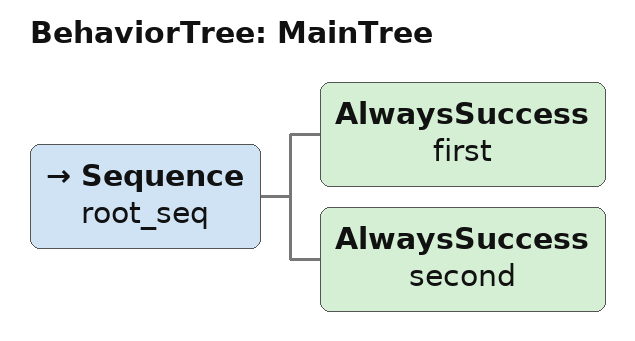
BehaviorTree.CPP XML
<root BTCPP_format="4">
  <BehaviorTree ID="MainTree">
    <Sequence name="root_seq">
      <AlwaysSuccess name="first"/>
      <AlwaysSuccess name="second"/>
    </Sequence>
  </BehaviorTree>
</root>
